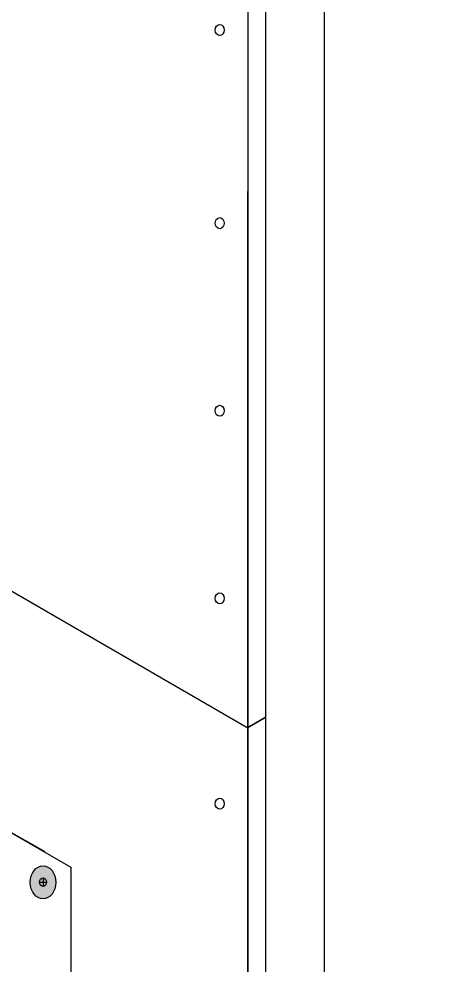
# Model space of a CAD drawing. Extents: x -1140 to 5605, y -816 to 2382.
# Drawn here: x 440.9 to 561.6, y -29.3 to 243.1 of the extents above; entities that cross this region are included whole.
import ezdxf

# ---------------------------------------------------------------- set-up
doc = ezdxf.new("R2010")
doc.units = 0
doc.header["$MEASUREMENT"] = 0
for name, color, linetype, lineweight in [('G-ANNO-TTLB', 7, 'Continuous', 0), ('TYVEK', 7, 'Continuous', 0), ('wall scratch', 7, 'Continuous', 0)]:
    doc.layers.add(name, color=color, linetype=linetype, lineweight=lineweight)

# ---------------------------------------------------------------- blocks, each defined once
blk = doc.blocks.new('Block_35')
at = {"layer": 'wall scratch', "color": 18, "lineweight": 25, "true_color": 0x000000}
for points in [[(238.33, -17.26)], [(507.2, -172.91)]]:
    blk.add_lwpolyline(points, dxfattribs=at)
blk = doc.blocks.new('Block_36')
at = {"layer": 'wall scratch', "color": 18, "lineweight": 25, "true_color": 0x000000}
for centre in [(498.69, 239.91), (498.69, 184.3), (498.69, 130.29), (498.69, 76.27), (498.69, 17.17)]:
    blk.add_ellipse(centre, major_axis=(0, 1.59), ratio=0.812499, dxfattribs=at)
blk = doc.blocks.new('Block_107')
at = {"layer": 'TYVEK', "color": 1, "lineweight": 25, "true_color": 0xff0000}
for points in [[(365.79, 49.76)], [(448.37, 2.08)]]:
    blk.add_lwpolyline(points, dxfattribs=at)

msp = doc.modelspace()

# ---------------------------------------------------------------- hatches: boundary and pattern name
at = {"layer": 'G-ANNO-TTLB', "true_color": 0xff00ff, "transparency": 33554687}
h = msp.add_hatch(color=6, dxfattribs=at)
edge = h.paths.add_edge_path()
edge.add_spline(control_points=[(1815.43, -731.7), (1815.43, -731.7), (-1114.08, -731.7), (-1114.08, -731.7), (-1114.08, -731.7), (-1114.08, 1725.3), (-1114.08, 1725.3), (-1114.08, 1725.3), (1815.43, 1725.3), (1815.43, 1725.3), (1815.43, 1725.3), (1815.43, -731.7), (1815.43, -731.7)], knot_values=[0, 0, 0, 0, 1, 1, 1, 2, 2, 2, 3, 3, 3, 4, 4, 4, 4], degree=3, periodic=0)
edge = h.paths.add_edge_path()
edge.add_spline(control_points=[(-1105.08, 1716.3), (-1105.08, 1716.3), (-1105.08, -722.7), (-1105.08, -722.7), (-1105.08, -722.7), (1806.43, -722.7), (1806.43, -722.7), (1806.43, -722.7), (1806.43, 1716.3), (1806.43, 1716.3), (1806.43, 1716.3), (-1105.08, 1716.3), (-1105.08, 1716.3)], knot_values=[0, 0, 0, 0, 1, 1, 1, 2, 2, 2, 3, 3, 3, 4, 4, 4, 4], degree=3, periodic=0)
edge.add_line((-1105.08, 1716.3), (-1105.08, 1716.3))
at = {"layer": 'TYVEK', "true_color": 0x003b71, "transparency": 33554687}
h = msp.add_hatch(color=156, dxfattribs=at)
h.dxf.hatch_style = 2
edge = h.paths.add_edge_path()
edge.add_ellipse((447.79, -5.48), major_axis=(0, 4.78), ratio=0.766948, start_angle=0, end_angle=360)

# ---------------------------------------------------------------- linework, layer by layer
at = {"layer": 'G-ANNO-TTLB'}
for points in [[(1815.43, -731.7), (1815.43, -731.7), (-1114.08, -731.7), (-1114.08, -731.7), (-1114.08, -731.7), (-1114.08, 1725.3), (-1114.08, 1725.3), (-1114.08, 1725.3), (1815.43, 1725.3), (1815.43, 1725.3), (1815.43, 1725.3), (1815.43, -731.7), (1815.43, -731.7)], [(-1105.08, 1716.3), (-1105.08, 1716.3), (-1105.08, -722.7), (-1105.08, -722.7), (-1105.08, -722.7), (1806.43, -722.7), (1806.43, -722.7), (1806.43, -722.7), (1806.43, 1716.3), (1806.43, 1716.3), (1806.43, 1716.3), (-1105.08, 1716.3), (-1105.08, 1716.3)]]:
    msp.add_open_spline(points, degree=3, knots=[0, 0, 0, 0, 1, 1, 1, 2, 2, 2, 3, 3, 3, 4, 4, 4, 4], dxfattribs=at)
at = {"layer": 'TYVEK', "color": 4, "lineweight": 25, "true_color": 0x00ffff}
for p, q in [((291.99, 92.53), (455.85, -1.08)), ((455.85, -1.08), (455.85, -59.74))]:
    msp.add_line(p, q, dxfattribs=at)
at = {"layer": 'TYVEK', "color": 2, "lineweight": 25, "true_color": 0xffff00}
msp.add_line((448.37, 3.31), (333.94, 68.14), dxfattribs=at)
at = {"layer": 'TYVEK', "color": 18, "lineweight": 25, "true_color": 0x080808}
for p, q in [((447.79, -4.22), (447.79, -6.69)), ((446.82, -5.45), (448.77, -5.45))]:
    msp.add_line(p, q, dxfattribs=at)
at = {"layer": 'TYVEK', "color": 1, "lineweight": 25, "true_color": 0xff0000}
msp.add_lwpolyline([(506.16, 15.27)], dxfattribs=at)
at = {"layer": 'TYVEK', "color": 18, "lineweight": 25, "true_color": 0x000000}
msp.add_ellipse((447.79, -5.48), major_axis=(0, 4.78), ratio=0.766948, dxfattribs=at)
at = {"layer": 'TYVEK', "color": 18, "lineweight": 25, "true_color": 0x080808}
msp.add_ellipse((447.79, -5.45), major_axis=(0, 1.23), ratio=0.788846, dxfattribs=at)
at = {"layer": 'wall scratch', "color": 33, "lineweight": 25, "true_color": 0xcc9966}
msp.add_line((528.82, -160.41), (528.82, 264.08), dxfattribs=at)
at = {"layer": 'wall scratch', "color": 2, "lineweight": 25, "true_color": 0xffff00}
for p, q in [((512.01, -170.13), (512.01, 254.36)), ((506.8, 251.22), (506.8, -173.27)), ((506.8, -173.27), (506.8, 193.43)), ((416.51, 91.25), (506.8, 38.98)), ((511.61, 41.76), (506.8, 38.98)), ((512.01, 42.12), (507.2, 39.33))]:
    msp.add_line(p, q, dxfattribs=at)

# ---------------------------------------------------------------- block references
at = {"layer": 'TYVEK'}
msp.add_blockref('Block_107', (0, 0), dxfattribs=at)
at = {"layer": 'wall scratch'}
for name in ['Block_36', 'Block_35']:
    msp.add_blockref(name, (0, 0), dxfattribs=at)

doc.saveas('drawing.dxf')
